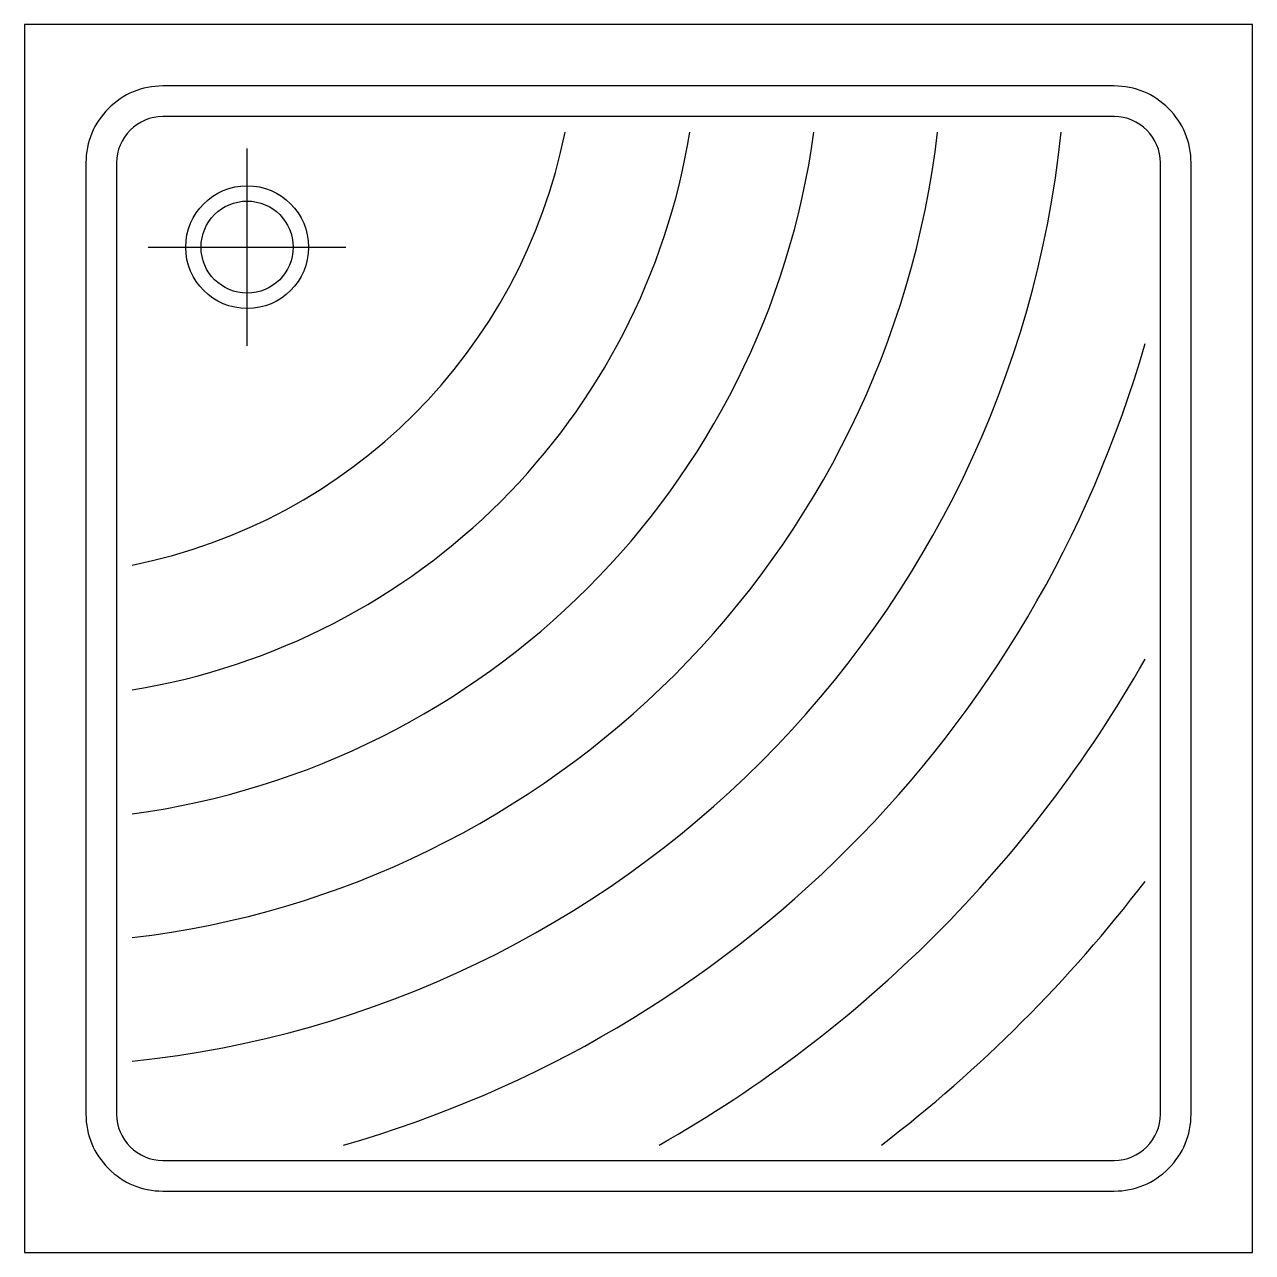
# Model space of a CAD drawing. Extents: x 2426 to 3226, y 10070 to 10870.
import ezdxf

# ---------------------------------------------------------------- set-up
doc = ezdxf.new("R2010")
doc.units = 0
doc.header["$LTSCALE"] = 50
doc.header["$MEASUREMENT"] = 0
doc.layers.get('0').update_dxf_attribs({"linetype": 'CONTINUOUS'})

msp = doc.modelspace()

# ---------------------------------------------------------------- linework, layer by layer
for p, q in [((2570.74, 10660.52), (2570.74, 10789.23)), ((2506.38, 10724.87), (2635.1, 10724.87))]:
    msp.add_line(p, q)
msp.add_lwpolyline([(2425.74, 10869.87), (2425.74, 10069.87), (3225.74, 10069.87), (3225.74, 10869.87)], close=True)
for points in [[(2465.74, 10779.87), (2465.74, 10159.87, 0.414214), (2515.74, 10109.87), (3135.74, 10109.87, 0.414214), (3185.74, 10159.87), (3185.74, 10779.87, 0.414214), (3135.74, 10829.87), (2515.74, 10829.87, 0.414214)], [(2485.74, 10779.87), (2485.74, 10159.87, 0.414214), (2515.74, 10129.87), (3135.74, 10129.87, 0.414214), (3165.74, 10159.87), (3165.74, 10779.87, 0.414214), (3135.74, 10809.87), (2515.74, 10809.87, 0.414214)]]:
    msp.add_lwpolyline(points, format="xyb", close=True)
for radius in [40, 30]:
    msp.add_circle((2570.74, 10724.87), radius)
for radius, start, end in [(679.01, 275.9172, 354.0828), (599.01, 276.71088, 353.28912), (519.01, 277.75122, 352.24878), (439.01, 279.17494, 350.82506), (359.01, 281.24357, 348.75643), (759.01, 285.89225, 344.10775), (839.01, 299.53295, 330.46705), (919.01, 307.40775, 322.59225)]:
    msp.add_arc((2425.74, 10869.87), radius, start, end)

doc.saveas('drawing.dxf')
